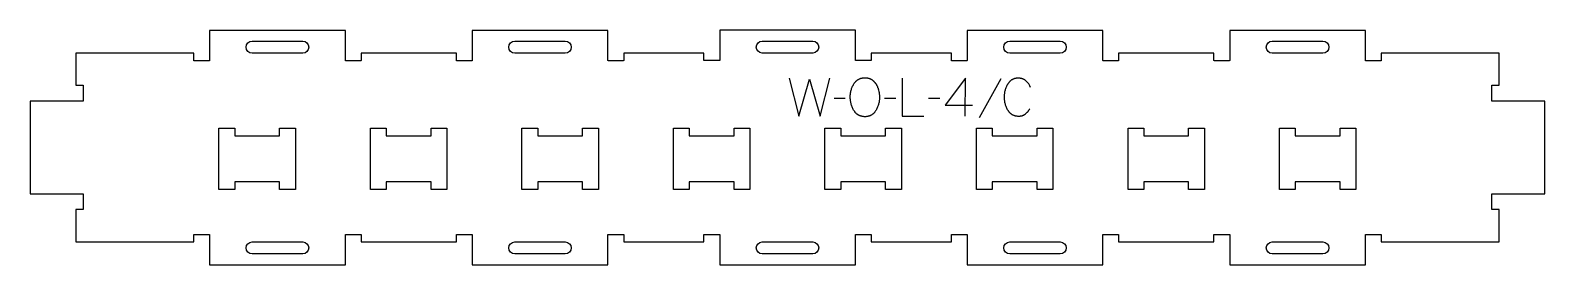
# Model space of a CAD drawing. Extents: x -600 to 600, y -93 to 93.
import ezdxf

# ---------------------------------------------------------------- set-up
doc = ezdxf.new("R2010")
doc.units = 0
for name, color, linetype in [('1_ANYTOOL_1MMDEEP_LABELS_S', 2, 'CONTINUOUS'), ('3_ANYTOOL_CUTTHROUGH_INSID', 4, 'CONTINUOUS'), ('4_ANYTOOL_CUTTHROUGH_OUTSI', 5, 'CONTINUOUS')]:
    doc.layers.add(name, color=color, linetype=linetype)

msp = doc.modelspace()

# ---------------------------------------------------------------- linework, layer by layer
at = {"layer": '1_ANYTOOL_1MMDEEP_LABELS_S'}
for p, q in [((169, 54.4), (151.8, 23.6)), ((45.6, 38.8), (36.9, 38.7)), ((85.7, 38.8), (76.9, 38.7)), ((120.6, 38.8), (111.8, 38.7)), ((124.8, 33.5), (146.6, 33.5))]:
    msp.add_line(p, q, dxfattribs=at)
for points in [[(1.3, 54.9), (9, 24.9), (17.4, 54), (25.9, 24.9), (33.4, 54.9)], [(90.8, 54.9), (90.8, 24.9), (107.9, 24.9)], [(140.8, 24.9), (140.9, 54.9), (124.8, 33.5)]]:
    msp.add_lwpolyline(points, dxfattribs=at)
msp.add_lwpolyline([(61.7, 55.2), (62.1, 55.2), (62.5, 55.2), (62.8, 55.2), (63, 55.2), (63.2, 55.1), (63.3, 55.1), (63.5, 55.1), (63.7, 55), (63.8, 55), (64, 55), (64.2, 54.9), (64.3, 54.9), (64.5, 54.8), (64.6, 54.8), (64.8, 54.7), (65, 54.7), (65.1, 54.6), (65.3, 54.6), (65.4, 54.5), (65.6, 54.4), (65.7, 54.4), (65.9, 54.3), (66, 54.2), (66.1, 54.2), (66.3, 54.1), (66.4, 54), (66.5, 53.9), (66.7, 53.8), (67.1, 53.5), (67.3, 53.3), (67.6, 53.1), (67.8, 52.9), (68.1, 52.7), (68.3, 52.5), (68.5, 52.3), (68.7, 52.1), (68.9, 51.8), (69.1, 51.6), (69.3, 51.3), (69.5, 51.1), (69.7, 50.8), (69.9, 50.6), (70.1, 50.3), (70.4, 49.7), (70.6, 49.4), (70.7, 49.1), (70.9, 48.8), (71, 48.5), (71.2, 48.2), (71.3, 47.9), (71.4, 47.6), (71.5, 47.3), (71.7, 47), (71.8, 46.6), (71.9, 46.3), (72, 46), (72.1, 45.7), (72.1, 45.3), (72.4, 44.3), (72.5, 43.6), (72.6, 43), (72.7, 42.3), (72.8, 41.6), (72.8, 41), (72.8, 40.3), (72.9, 39.7), (72.8, 39.1), (72.8, 38.4), (72.8, 37.8), (72.7, 37.2), (72.6, 36.5), (72.5, 35.9), (72.3, 35.2), (72.2, 34.6), (72, 34), (71.8, 33.3), (71.5, 32.7), (71.3, 32.1), (71, 31.4), (70.7, 30.8), (70.4, 30.1), (70.1, 29.5), (69.9, 29.2), (69.7, 28.9), (69.5, 28.6), (69.3, 28.3), (69.1, 28), (68.9, 27.8), (68.7, 27.5), (68.5, 27.3), (68.4, 27.2), (68.3, 27), (68.2, 26.9), (68, 26.8), (67.9, 26.7), (67.8, 26.6), (67.7, 26.5), (67.6, 26.4), (67.4, 26.3), (67.3, 26.2), (67.2, 26.1), (67.1, 26), (66.9, 25.9), (66.8, 25.8), (66.7, 25.8), (66.5, 25.7), (66.4, 25.6), (66.2, 25.5), (66.1, 25.5), (66, 25.4), (65.8, 25.3), (65.7, 25.3), (65.5, 25.2), (65.4, 25.1), (65.2, 25.1), (65.1, 25), (64.9, 25), (64.8, 24.9), (64.5, 24.8), (64.1, 24.7), (63.8, 24.7), (63.5, 24.6), (63.2, 24.5), (62.8, 24.5), (62.5, 24.5), (62.1, 24.4), (61.7, 24.4), (61.4, 24.4), (61, 24.4), (60.6, 24.4), (60.2, 24.5), (59.9, 24.5), (59.5, 24.5), (59.2, 24.6), (58.8, 24.7), (58.5, 24.7), (58.2, 24.8), (57.8, 24.9), (57.7, 25), (57.5, 25), (57.4, 25.1), (57.2, 25.1), (57.1, 25.2), (56.9, 25.3), (56.8, 25.3), (56.6, 25.4), (56.5, 25.5), (56.3, 25.5), (56.2, 25.6), (56, 25.7), (55.9, 25.8), (55.8, 25.9), (55.6, 26), (55.5, 26.1), (55.4, 26.1), (55.2, 26.2), (55.1, 26.3), (55, 26.4), (54.9, 26.5), (54.7, 26.6), (54.6, 26.8), (54.5, 26.9), (54.4, 27), (54.2, 27.1), (54.1, 27.2), (54, 27.3), (53.9, 27.4), (53.8, 27.6), (53.6, 27.8), (53.4, 28.1), (53.2, 28.4), (53, 28.7), (52.8, 29), (52.6, 29.3), (52.4, 29.6), (52.1, 30.2), (51.8, 30.9), (51.5, 31.5), (51.2, 32.2), (51, 32.8), (50.7, 33.5), (50.5, 34.1), (50.4, 34.8), (50.2, 35.4), (50.1, 36.1), (49.9, 36.7), (49.8, 37.4), (49.8, 38.1), (49.7, 38.7), (49.7, 39.4), (49.7, 40), (49.7, 40.7), (49.7, 41.4), (49.8, 42.1), (49.9, 42.7), (50, 43.4), (50.1, 44.1), (50.2, 44.7), (50.4, 45.4), (50.6, 46), (50.8, 46.7), (51, 47.3), (51.3, 47.9), (51.6, 48.6), (51.9, 49.2), (52.2, 49.8), (52.5, 50.4), (52.7, 50.7), (52.9, 51), (53.1, 51.2), (53.3, 51.5), (53.5, 51.8), (53.8, 52), (54, 52.3), (54.2, 52.5), (54.3, 52.6), (54.4, 52.7), (54.6, 52.8), (54.7, 52.9), (54.8, 53), (54.9, 53.1), (55.1, 53.2), (55.2, 53.3), (55.3, 53.4), (55.5, 53.5), (55.6, 53.6), (55.7, 53.7), (55.9, 53.8), (56, 53.9), (56.2, 53.9), (56.3, 54), (56.4, 54.1), (56.6, 54.2), (56.9, 54.3), (57.2, 54.4), (57.5, 54.5), (57.8, 54.7), (58.1, 54.8), (58.5, 54.8), (58.8, 54.9), (59.1, 55), (59.5, 55.1), (59.8, 55.1), (60.2, 55.1), (60.6, 55.2), (60.9, 55.2), (61.3, 55.2)], close=True, dxfattribs=at)
msp.add_lwpolyline([(192.6, 47.4, 0.131103), (188.9, 52.7), (188.7, 52.9), (188.6, 53), (188.4, 53.1), (188.2, 53.2), (188.1, 53.4), (187.9, 53.5), (187.7, 53.6), (187.6, 53.7), (187.4, 53.8), (187.2, 53.9), (187, 54), (186.9, 54), (186.7, 54.1), (186.5, 54.2), (186.3, 54.3), (186.1, 54.3), (185.9, 54.4), (185.7, 54.5), (185.5, 54.5), (185.3, 54.6), (185.1, 54.6), (184.9, 54.7), (184.7, 54.7), (184.5, 54.7), (184.3, 54.8), (184.1, 54.8), (183.9, 54.8), (183.7, 54.8), (183.5, 54.9), (183.2, 54.9), (183, 54.9), (182.8, 54.9), (182.4, 54.9), (182.1, 54.9), (181.8, 54.8), (181.4, 54.8), (181.1, 54.8), (180.8, 54.7), (180.5, 54.7), (180.2, 54.6), (179.9, 54.5), (179.6, 54.4), (179.3, 54.3), (179, 54.2), (178.7, 54.1), (178.6, 54), (178.5, 54), (178.3, 53.9), (178.2, 53.8), (178.1, 53.8), (177.9, 53.7), (177.8, 53.6), (177.7, 53.6), (177.5, 53.5), (177.4, 53.4), (177.3, 53.3), (177.2, 53.2), (176.9, 53), (176.7, 52.9), (176.5, 52.7), (176.2, 52.4), (176, 52.2), (175.8, 52), (175.6, 51.8), (175.4, 51.5), (175.2, 51.3), (175, 51), (174.8, 50.7), (174.6, 50.5), (174.4, 50.2), (174.1, 49.6), (173.8, 49), (173.5, 48.4), (173.2, 47.8), (173, 47.2), (172.7, 46.5), (172.5, 45.9), (172.3, 45.3), (172.2, 44.6), (172, 44), (171.9, 43.3), (171.8, 42.6), (171.7, 42), (171.7, 41.3), (171.7, 40.6), (171.6, 39.9), (171.7, 39.2), (171.7, 38.5), (171.7, 37.8), (171.8, 37.1), (171.9, 36.5), (172, 35.8), (172.2, 35.1), (172.4, 34.5), (172.5, 33.9), (172.7, 33.2), (173, 32.6), (173.2, 32), (173.5, 31.4), (173.8, 30.7), (174.1, 30.1), (174.5, 29.6), (174.7, 29.3), (174.8, 29), (175, 28.7), (175.2, 28.5), (175.4, 28.2), (175.7, 28), (175.9, 27.7), (176.1, 27.5), (176.3, 27.3), (176.6, 27.1), (176.8, 26.9), (177, 26.7), (177.2, 26.6), (177.3, 26.5), (177.4, 26.4), (177.5, 26.4), (177.7, 26.3), (177.8, 26.2), (177.9, 26.1), (178.1, 26), (178.3, 25.9), (178.6, 25.8), (178.9, 25.7), (179.2, 25.5), (179.5, 25.4), (179.8, 25.3), (180.1, 25.3), (180.4, 25.2), (180.7, 25.1), (181.1, 25), (181.4, 25), (181.7, 25), (182.1, 24.9), (182.4, 24.9), (182.8, 24.9), (183.1, 24.9), (183.5, 24.9), (183.9, 24.9), (184.1, 24.9), (184.3, 24.9), (184.4, 25), (184.6, 25), (184.8, 25), (185, 25), (185.1, 25.1), (185.3, 25.1), (185.5, 25.2), (185.6, 25.2), (185.8, 25.2), (186, 25.3), (186.1, 25.3), (186.3, 25.4), (186.5, 25.5), (186.6, 25.5), (186.8, 25.6), (186.9, 25.7), (187.1, 25.7), (187.2, 25.8), (187.4, 25.9), (187.5, 26), (187.7, 26), (187.8, 26.1), (187.9, 26.2), (188.1, 26.3), (188.2, 26.4), (188.4, 26.5), (188.6, 26.7), (188.9, 26.9), (189.1, 27.2), (189.4, 27.4), (189.6, 27.6), (189.9, 27.9), (190.1, 28.1), (190.3, 28.4), (190.6, 28.6), (190.8, 28.9), (191, 29.2), (191.2, 29.5), (191.4, 29.8), (191.6, 30.1), (191.8, 30.4), (192, 30.7)], format="xyb", dxfattribs=at)
at = {"layer": '3_ANYTOOL_CUTTHROUGH_INSID'}
for points in [[(-424, 74.7, -1), (-424, 84.2), (-384, 84.2, -1), (-384, 74.7)], [(-216, 74.7, -1), (-216, 84.2), (-176, 84.2, -1), (-176, 74.7)], [(-20, 74.8, -1), (-20, 84.3), (20, 84.3, -1), (20, 74.8)], [(176, 74.7, -1), (176, 84.2), (216, 84.2, -1), (216, 74.7)], [(384, 74.7, -1), (384, 84.2), (424, 84.2, -1), (424, 74.7)], [(-424, -74.8), (-384, -74.8, -1), (-384, -84.3), (-424, -84.3, -1)], [(-216, -74.8), (-176, -74.8, -1), (-176, -84.3), (-216, -84.3, -1)], [(-20, -74.8), (20, -74.8, -1), (20, -84.3), (-20, -84.3, -1)], [(176, -74.8), (216, -74.8, -1), (216, -84.3), (176, -84.3, -1)], [(384, -74.8), (424, -74.8, -1), (424, -84.3), (384, -84.3, -1)]]:
    msp.add_lwpolyline(points, format="xyb", close=True, dxfattribs=at)
for points in [[(-437.8, 9.2), (-402.3, 9.2), (-402.3, 15.2), (-389.8, 15.2), (-389.8, -33.3), (-402.3, -33.3), (-402.3, -27.3), (-437.8, -27.3), (-437.8, -33.3), (-450.3, -33.3), (-450.3, 15.2), (-437.8, 15.2)], [(-317.8, 9.2), (-282.3, 9.2), (-282.3, 15.2), (-269.8, 15.2), (-269.8, -33.3), (-282.3, -33.3), (-282.3, -27.3), (-317.8, -27.3), (-317.8, -33.3), (-330.3, -33.3), (-330.3, 15.2), (-317.8, 15.2)], [(-197.8, 9.2), (-162.3, 9.2), (-162.3, 15.2), (-149.8, 15.2), (-149.8, -33.3), (-162.3, -33.3), (-162.3, -27.3), (-197.8, -27.3), (-197.8, -33.3), (-210.3, -33.3), (-210.3, 15.2), (-197.8, 15.2)], [(-77.8, 9.2), (-42.3, 9.2), (-42.3, 15.2), (-29.8, 15.2), (-29.8, -33.3), (-42.3, -33.3), (-42.3, -27.3), (-77.8, -27.3), (-77.8, -33.3), (-90.3, -33.3), (-90.3, 15.2), (-77.8, 15.2)], [(42.2, 9.2), (77.7, 9.2), (77.7, 15.2), (90.2, 15.2), (90.2, -33.3), (77.7, -33.3), (77.7, -27.3), (42.2, -27.3), (42.2, -33.3), (29.7, -33.3), (29.7, 15.2), (42.2, 15.2)], [(162.2, 9.2), (197.7, 9.2), (197.7, 15.2), (210.2, 15.2), (210.2, -33.3), (197.7, -33.3), (197.7, -27.3), (162.2, -27.3), (162.2, -33.3), (149.7, -33.3), (149.7, 15.2), (162.2, 15.2)], [(282.2, 9.2), (317.7, 9.2), (317.7, 15.2), (330.2, 15.2), (330.2, -33.3), (317.7, -33.3), (317.7, -27.3), (282.2, -27.3), (282.2, -33.3), (269.7, -33.3), (269.7, 15.2), (282.2, 15.2)], [(402.2, 9.2), (437.7, 9.2), (437.7, 15.2), (450.2, 15.2), (450.2, -33.3), (437.7, -33.3), (437.7, -27.3), (402.2, -27.3), (402.2, -33.3), (389.7, -33.3), (389.7, 15.2), (402.2, 15.2)]]:
    msp.add_lwpolyline(points, close=True, dxfattribs=at)
at = {"layer": '4_ANYTOOL_CUTTHROUGH_OUTSI'}
msp.add_lwpolyline([(-470.2, 74.7), (-563.7, 74.7), (-563.7, 49.3), (-558, 49.3, -0.414214), (-557.8, 49), (-557.8, 37, -0.414214), (-558, 36.8), (-599.8, 36.8), (-599.8, -36.7), (-558, -36.7, -0.414214), (-557.8, -37), (-557.8, -49, -0.414214), (-558, -49.2), (-563.7, -49.2), (-563.7, -74.8), (-470.2, -74.8), (-470.2, -69, -0.414214), (-470, -68.8), (-458, -68.8, -0.414214), (-457.7, -69), (-457.7, -92.8), (-350.2, -92.8), (-350.2, -69, -0.414214), (-350, -68.8), (-338, -68.8, -0.414214), (-337.7, -69), (-337.7, -74.8), (-262.2, -74.8), (-262.2, -69, -0.414214), (-262, -68.8), (-250, -68.8, -0.414214), (-249.7, -69), (-249.7, -92.8), (-142.2, -92.8), (-142.2, -69, -0.414214), (-142, -68.8), (-130, -68.8, -0.414214), (-129.7, -69), (-129.7, -74.8), (-66.2, -74.8), (-66.2, -69, -0.414214), (-66, -68.8), (-54, -68.8, -0.414214), (-53.7, -69), (-53.7, -92.8), (53.8, -92.8), (53.8, -69, -0.414214), (54, -68.8), (66, -68.8, -0.414214), (66.2, -69), (66.2, -74.8), (129.8, -74.8), (129.8, -69, -0.414214), (130, -68.8), (142, -68.8, -0.414214), (142.3, -69), (142.3, -92.8), (249.8, -92.8), (249.8, -69, -0.414214), (250, -68.8), (262, -68.8, -0.414214), (262.3, -69), (262.3, -74.8), (337.8, -74.8), (337.8, -69, -0.414214), (338, -68.8), (350, -68.8, -0.414214), (350.3, -69), (350.3, -92.8), (457.8, -92.8), (457.8, -69, -0.414214), (458, -68.8), (470, -68.8, -0.414214), (470.3, -69), (470.3, -74.8), (563.7, -74.8), (563.7, -49.2), (558, -49.2, -0.414214), (557.8, -49), (557.8, -37, -0.414214), (558, -36.7), (599.8, -36.7), (599.8, 36.8), (558, 36.8, -0.414214), (557.8, 37), (557.8, 49, -0.414214), (558, 49.3), (563.7, 49.3), (563.7, 74.7), (470.3, 74.7), (470.3, 69, -0.414214), (470, 68.7), (458, 68.7, -0.414214), (457.8, 69), (457.8, 92.7), (350.3, 92.7), (350.3, 69, -0.414214), (350, 68.7), (338, 68.7, -0.414214), (337.8, 69), (337.8, 74.7), (262.3, 74.7), (262.3, 69, -0.414214), (262, 68.7), (250, 68.7, -0.414214), (249.8, 69), (249.8, 92.7), (142.3, 92.7), (142.3, 69, -0.414214), (142, 68.7), (130, 68.7, -0.414214), (129.8, 69), (129.8, 74.7), (66.2, 74.8), (66.2, 69, -0.414214), (66, 68.8), (54, 68.8, -0.414214), (53.8, 69), (53.8, 92.8), (-53.7, 92.8), (-53.7, 69, -0.414214), (-54, 68.8), (-66, 68.8, -0.414214), (-66.2, 69), (-66.2, 74.8), (-129.7, 74.7), (-129.7, 69, -0.414214), (-130, 68.7), (-142, 68.7, -0.414214), (-142.2, 69), (-142.2, 92.7), (-249.7, 92.7), (-249.7, 69, -0.414214), (-250, 68.7), (-262, 68.7, -0.414214), (-262.2, 69), (-262.2, 74.7), (-337.7, 74.7), (-337.7, 69, -0.414214), (-338, 68.7), (-350, 68.7, -0.414214), (-350.2, 69), (-350.2, 92.7), (-457.7, 92.7), (-457.7, 69, -0.414214), (-458, 68.7), (-470, 68.7, -0.414214), (-470.2, 69)], format="xyb", close=True, dxfattribs=at)

doc.saveas('drawing.dxf')
